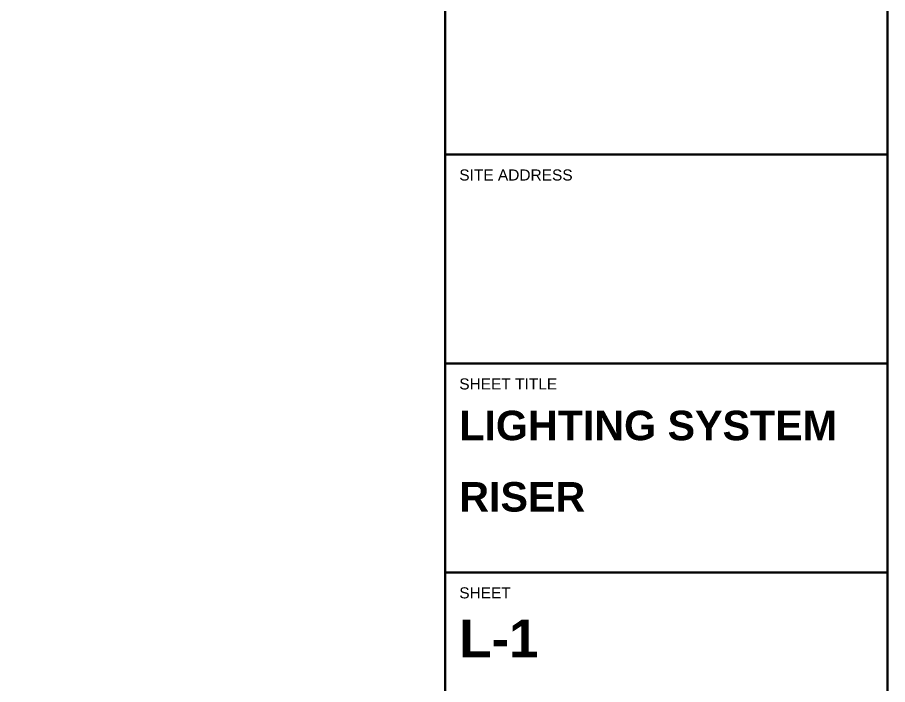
# Model space of a CAD drawing. Header units: inches. Extents: x 0.5 to 73.5, y 0.5 to 23.5.
# Drawn here: x 28.12 to 35.5, y 11.97 to 17.62 of the extents above; entities that cross this region are included whole.
import ezdxf

# ---------------------------------------------------------------- set-up
doc = ezdxf.new("R2010")
doc.units = ezdxf.units.IN
doc.header["$MEASUREMENT"] = 0
doc.layers.add('E-ANNO-TTLB', color=7, linetype='Continuous', lineweight=50)
doc.styles.add('BOLD', font='arialbd.ttf')
doc.styles.add('MAIN', font='arial.ttf')

msp = doc.modelspace()

# ---------------------------------------------------------------- linework, layer by layer
at = {"layer": 'E-ANNO-TTLB'}
for p, q in [((31.75, 16.4631), (35.5, 16.4631)), ((31.75, 14.6938), (35.5, 14.6938)), ((31.75, 12.9246), (35.5, 12.9246))]:
    msp.add_line(p, q, dxfattribs=at)
for points in [[(0.5, 0.5), (35.5, 0.5), (35.5, 23.5), (0.5, 23.5)], [(31.75, 0.5), (35.5, 0.5), (35.5, 23.5), (31.75, 23.5)]]:
    msp.add_lwpolyline(points, close=True, dxfattribs=at)

# ---------------------------------------------------------------- texts
at = {"layer": 'E-ANNO-TTLB', "style": 'MAIN'}
for s, p in [('SITE ADDRESS', (31.87, 16.2431)), ('SHEET TITLE', (31.87, 14.4738)), ('SHEET', (31.87, 12.7046))]:
    msp.add_text(s, height=0.09375, dxfattribs=at).set_placement(p)
at = {"layer": 'E-ANNO-TTLB', "attachment_point": 1, "line_spacing_factor": 1.45, "style": 'BOLD'}
for s, insert, char_height, width in [('LIGHTING SYSTEM\\PRISER', (31.87, 14.2938), 0.25, 3.361086), ('L-1', (31.87, 12.5246), 0.32, 0.727686)]:
    msp.add_mtext(s, dxfattribs=dict(at, insert=insert, char_height=char_height, width=width))

doc.saveas('drawing.dxf')
